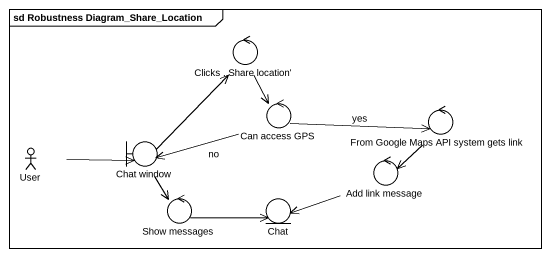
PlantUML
@startuml
mainframe sd Robustness Diagram_Share_Location
control "Clicks ,,Share location'" as Clicks_Share_location
control "Can access GPS" as Can_access_GPS
control "From Google Maps API system gets link" as From_Google_Maps_API_system
actor User
boundary "Chat window" as Chat_window
control "Add link message" as Add_link_message
control "Show messages" as Show_messages
entity Chat
Clicks_Share_location --> Can_access_GPS
Can_access_GPS -right-> From_Google_Maps_API_system : yes
Can_access_GPS -left-> Chat_window : no
From_Google_Maps_API_system --> Add_link_message
User -right-> Chat_window
Chat_window -up-> Clicks_Share_location
Chat_window --> Show_messages
Add_link_message -left-> Chat
Show_messages -right-> Chat
@enduml
